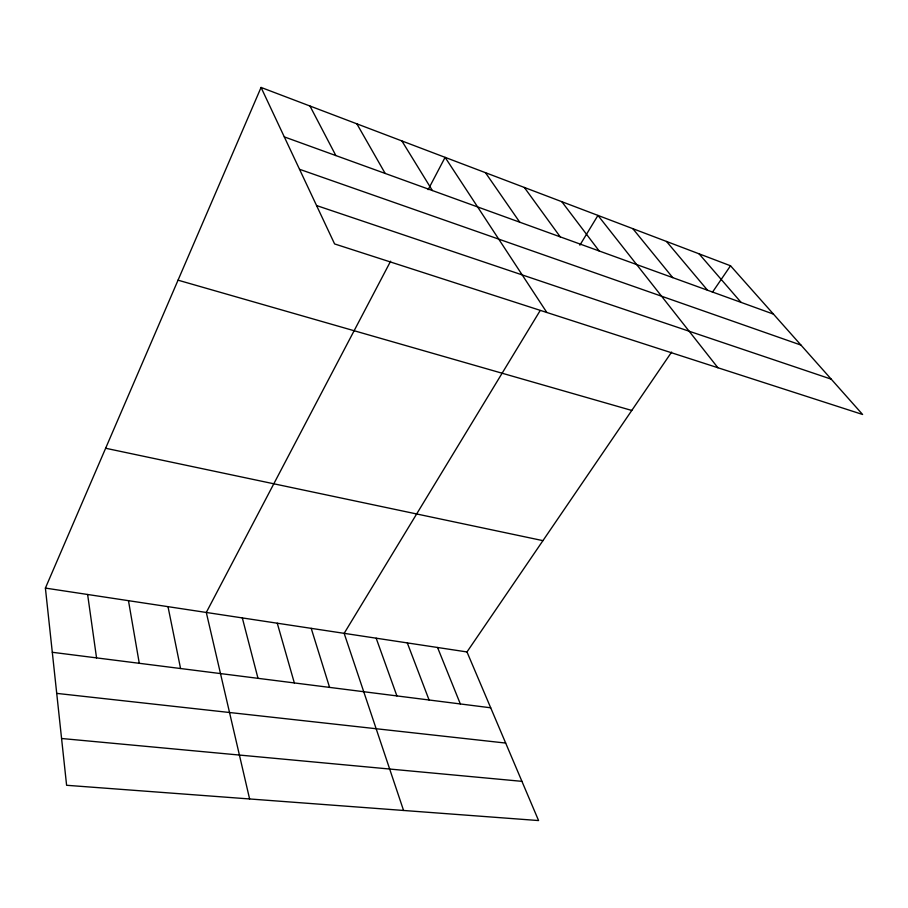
<?xml version="1.0" encoding="UTF-8"?>
<svg xmlns="http://www.w3.org/2000/svg" width="908" height="908" viewBox="0 0 908 908"><rect width="100%" height="100%" fill="white"/><g stroke="black" fill="none" stroke-linecap="round" stroke-linejoin="round"><path stroke-width="1.36" d="M671.625 352.066L466.984 651.944L538.58 820.56L66.602 785.284L45.4 588.089L261.061 87.44L730.52 265.772L862.6 414.479L334.598 243.934L261.061 87.44M390.61 261.198L206.298 612.457L249.609 798.961M428.145 189.659L445.102 157.356L546.832 312.488M540.192 310.525L344.155 633.341L403.572 810.469M579.871 245.183L597.952 215.412L717.899 367.74M712.405 292.308L730.52 265.772M61.574 738.499L521.93 781.345M56.727 693.383L505.665 743.062M52.301 652.285L490.706 707.797M45.4 588.089L466.984 651.944M105.634 448.257L542.939 540.646M178.036 280.175L631.786 410.45M316.563 205.548L831.206 379.147M299.526 169.285L800.958 345.085M284.306 136.892L773.446 314.111M699.046 253.82L741.064 302.375M666.506 241.46L707.514 290.219M632.831 228.668L672.726 277.621M561.814 201.689L599.155 250.96M524.336 187.457L560.225 236.863M485.462 172.679L519.739 222.188M401.869 140.922L432.378 190.544M356.855 123.828L385.174 173.439M309.969 106.02L335.858 155.574M437.554 647.483L460.333 703.95M407.295 642.898L429.075 700M376.173 638.188L396.898 695.925M311.206 628.347L329.581 687.401M277.269 623.206L294.34 682.941M242.322 617.917L257.997 678.333M168.003 606.658L180.567 668.526M128.471 600.676L139.276 663.305M87.622 594.49L96.543 657.891"/></g></svg>
